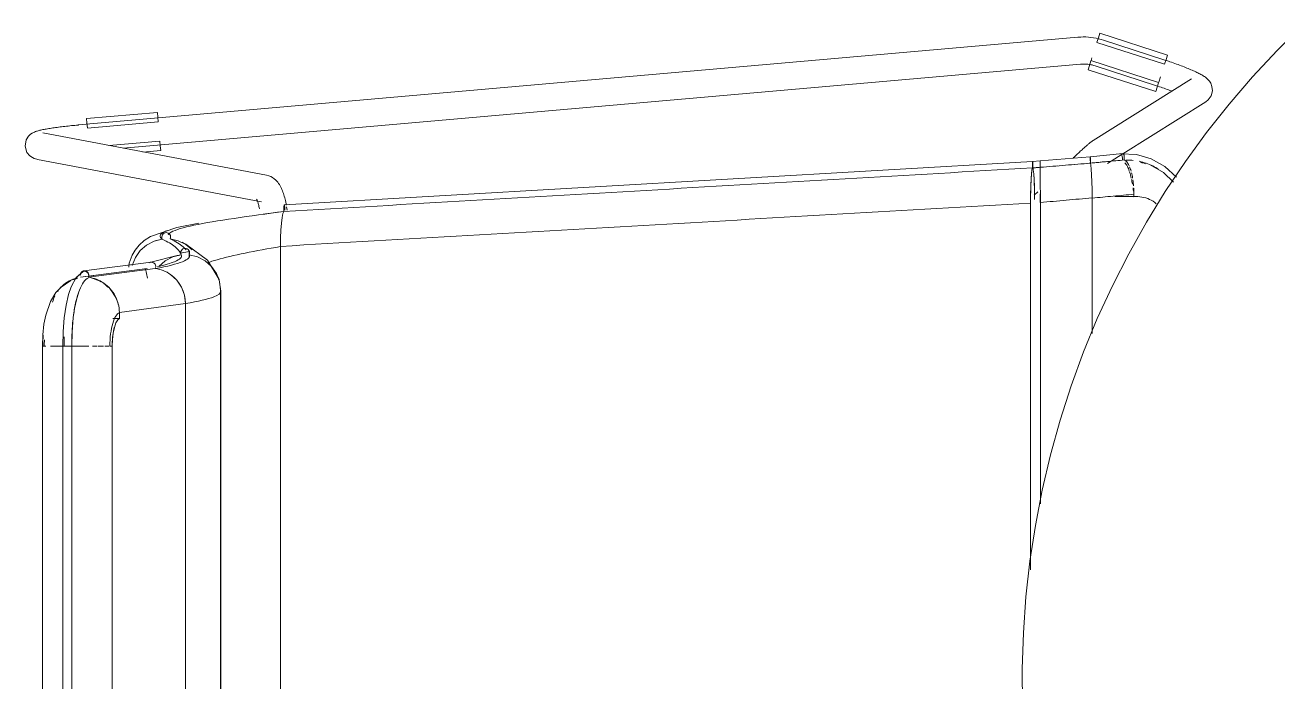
# Model space of a CAD drawing. Header units: millimetres. Extents: x 79795 to 317870, y -36033 to 97293.
# Drawn here: x 226811 to 227367, y 21079 to 21371 of the extents above; entities that cross this region are included whole.
import ezdxf

# ---------------------------------------------------------------- set-up
doc = ezdxf.new("R2010")
doc.units = ezdxf.units.MM
doc.header["$MEASUREMENT"] = 0
doc.layers.add('I-FURN', color=8, linetype='CONTINUOUS', lineweight=9)

msp = doc.modelspace()

# ---------------------------------------------------------------- linework, layer by layer
at = {"layer": 'I-FURN'}
for p, q in [((227286.89, 21365.23), (227287.52, 21367.18)), ((227287.52, 21367.18), (227317.53, 21357.49)), ((227377.56, 21370.85), (227366.18, 21359.6)), ((227277.84, 21365.46), (226834.52, 21326.52)), ((227277.89, 21365.47), (227277.84, 21365.47)), ((227279.03, 21365.54), (227277.89, 21365.47)), ((227280.17, 21365.57), (227279.03, 21365.54)), ((227281.31, 21365.56), (227280.17, 21365.57)), ((227282.45, 21365.5), (227281.31, 21365.56)), ((227283.59, 21365.39), (227282.45, 21365.5)), ((227284.72, 21365.24), (227283.59, 21365.39)), ((227285.85, 21365.04), (227284.72, 21365.24)), ((227286.96, 21364.8), (227285.85, 21365.04)), ((227286.22, 21363.13), (227316.22, 21353.45)), ((227286.26, 21363.25), (227286.89, 21365.23)), ((227288.07, 21364.51), (227286.96, 21364.8)), ((227289.16, 21364.18), (227288.07, 21364.51)), ((227315.97, 21355.47), (227289.16, 21364.18)), ((227282.94, 21352.98), (227283.57, 21354.95)), ((227313.62, 21345.38), (227283.61, 21355.07)), ((227283.64, 21355.16), (227284.02, 21356.33)), ((227316.43, 21355.32), (227315.97, 21355.47)), ((227316.9, 21355.54), (227316.26, 21353.56)), ((227317.17, 21355.07), (227316.43, 21355.32)), ((227317.53, 21357.49), (227316.9, 21355.54)), ((227317.91, 21354.83), (227317.17, 21355.07)), ((227318.64, 21354.58), (227317.91, 21354.83)), ((227366.18, 21359.6), (227355.27, 21347.9)), ((226854.39, 21316.22), (227278.89, 21353.51)), ((227278.89, 21353.51), (227279.55, 21353.56)), ((227279.55, 21353.56), (227280.21, 21353.57)), ((227280.21, 21353.57), (227280.87, 21353.57)), ((227280.87, 21353.57), (227281.54, 21353.53)), ((227281.54, 21353.53), (227282.2, 21353.47)), ((227282.2, 21353.47), (227282.85, 21353.38)), ((227282.31, 21351.02), (227282.94, 21352.98)), ((227282.31, 21351.02), (227312.31, 21341.33)), ((227282.85, 21353.38), (227283.5, 21353.27)), ((227283.5, 21353.27), (227284.15, 21353.13)), ((227284.15, 21353.13), (227284.79, 21352.96)), ((227284.79, 21352.96), (227285.43, 21352.77)), ((227285.43, 21352.77), (227285.45, 21352.76)), ((227285.45, 21352.76), (227312.27, 21344.05)), ((227319.37, 21354.33), (227318.64, 21354.58)), ((227320.09, 21354.07), (227319.37, 21354.33)), ((227320.81, 21353.82), (227320.09, 21354.07)), ((227321.51, 21353.57), (227320.81, 21353.82)), ((227322.21, 21353.31), (227321.51, 21353.57)), ((227322.9, 21353.06), (227322.21, 21353.31)), ((227323.58, 21352.8), (227322.9, 21353.06)), ((227324.24, 21352.55), (227323.58, 21352.8)), ((227324.9, 21352.29), (227324.24, 21352.55)), ((227325.54, 21352.04), (227324.9, 21352.29)), ((227326.16, 21351.79), (227325.54, 21352.04)), ((227326.77, 21351.54), (227326.16, 21351.79)), ((227327.37, 21351.3), (227326.77, 21351.54)), ((227327.95, 21351.05), (227327.37, 21351.3)), ((227328.51, 21350.81), (227327.95, 21351.05)), ((227329.05, 21350.57), (227328.51, 21350.81)), ((227329.58, 21350.33), (227329.05, 21350.57)), ((227330.09, 21350.09), (227329.58, 21350.33)), ((227330.58, 21349.86), (227330.09, 21350.09)), ((227331.06, 21349.63), (227330.58, 21349.86)), ((227331.51, 21349.4), (227331.06, 21349.63)), ((227331.95, 21349.17), (227331.51, 21349.4)), ((227328.13, 21346.98), (227284.54, 21319.67)), ((227312.6, 21343.95), (227312.27, 21344.05)), ((227313.29, 21343.72), (227312.6, 21343.95)), ((227313.58, 21345.26), (227312.94, 21343.29)), ((227313.98, 21343.49), (227313.29, 21343.72)), ((227313.65, 21345.47), (227314.45, 21347.95)), ((227332.38, 21348.94), (227331.95, 21349.17)), ((227332.79, 21348.71), (227332.38, 21348.94)), ((227333.19, 21348.48), (227332.79, 21348.71)), ((227333.58, 21348.24), (227333.19, 21348.48)), ((227333.97, 21347.98), (227333.58, 21348.24)), ((227334.36, 21347.7), (227333.97, 21347.98)), ((227334.76, 21347.39), (227334.36, 21347.7)), ((227335.19, 21347.02), (227334.76, 21347.39)), ((227335.65, 21346.56), (227335.19, 21347.02)), ((227336.17, 21345.93), (227335.65, 21346.56)), ((227336.74, 21345.01), (227336.17, 21345.93)), ((227337.26, 21343.63), (227336.74, 21345.01)), ((227355.27, 21347.9), (227344.83, 21335.77)), ((227312.94, 21343.29), (227312.31, 21341.33)), ((227314.66, 21343.26), (227313.98, 21343.49)), ((227315.34, 21343.02), (227314.66, 21343.26)), ((227316.01, 21342.79), (227315.34, 21343.02)), ((227316.68, 21342.55), (227316.01, 21342.79)), ((227317.34, 21342.32), (227316.68, 21342.55)), ((227317.98, 21342.08), (227317.34, 21342.32)), ((227318.62, 21341.85), (227317.98, 21342.08)), ((227319.24, 21341.61), (227318.62, 21341.85)), ((227335.62, 21337.7), (227336.84, 21339.43)), ((227336.84, 21339.43), (227337.43, 21341.66)), ((227337.43, 21341.66), (227337.26, 21343.63)), ((227297.73, 21313.77), (227334.5, 21336.81)), ((227335.62, 21337.7), (227334.5, 21336.81)), ((227344.83, 21335.77), (227334.89, 21323.24)), ((226838.13, 21329.33), (226869.54, 21332.09)), ((226838.31, 21327.29), (226838.13, 21329.33)), ((226838.49, 21325.22), (226838.31, 21327.29)), ((226838.5, 21325.1), (226869.91, 21327.86)), ((226869.54, 21332.09), (226869.72, 21330.05)), ((226869.72, 21330.05), (226869.9, 21327.98)), ((226811.33, 21319.89), (226812.37, 21321.55)), ((226812.37, 21321.55), (226813.28, 21322.4)), ((226813.28, 21322.4), (226813.98, 21322.88)), ((226813.98, 21322.88), (226814.54, 21323.19)), ((226814.54, 21323.19), (226815.01, 21323.4)), ((226815.01, 21323.4), (226815.44, 21323.57)), ((226815.44, 21323.57), (226815.85, 21323.71)), ((226815.85, 21323.71), (226816.24, 21323.84)), ((226816.24, 21323.84), (226816.64, 21323.95)), ((226816.64, 21323.95), (226817.04, 21324.06)), ((226817.04, 21324.06), (226817.45, 21324.16)), ((226817.45, 21324.16), (226817.88, 21324.26)), ((226817.88, 21324.26), (226818.32, 21324.36)), ((226818.32, 21324.36), (226818.78, 21324.46)), ((226917.96, 21304.22), (226818.67, 21323.04)), ((226818.78, 21324.46), (226819.26, 21324.55)), ((226819.26, 21324.55), (226819.76, 21324.65)), ((226819.76, 21324.65), (226820.27, 21324.74)), ((226820.27, 21324.74), (226820.8, 21324.84)), ((226820.8, 21324.84), (226821.35, 21324.93)), ((226821.35, 21324.93), (226821.92, 21325.02)), ((226821.92, 21325.02), (226822.51, 21325.11)), ((226822.51, 21325.11), (226823.11, 21325.21)), ((226823.11, 21325.21), (226823.73, 21325.3)), ((226823.73, 21325.3), (226824.37, 21325.39)), ((226824.37, 21325.39), (226825.02, 21325.47)), ((226825.02, 21325.47), (226825.68, 21325.56)), ((226825.68, 21325.56), (226826.35, 21325.65)), ((226826.35, 21325.65), (226827.04, 21325.73)), ((226827.04, 21325.73), (226827.74, 21325.82)), ((226827.74, 21325.82), (226828.45, 21325.9)), ((226828.45, 21325.9), (226829.17, 21325.98)), ((226829.17, 21325.98), (226829.89, 21326.06)), ((226829.89, 21326.06), (226830.63, 21326.14)), ((226830.63, 21326.14), (226831.37, 21326.22)), ((226831.37, 21326.22), (226832.11, 21326.29)), ((226832.11, 21326.29), (226832.86, 21326.36)), ((226832.86, 21326.36), (226833.61, 21326.43)), ((226833.61, 21326.43), (226834.36, 21326.5)), ((226834.36, 21326.5), (226834.52, 21326.52)), ((227334.89, 21323.24), (227325.45, 21310.32)), ((226810.84, 21317.13), (226811.33, 21319.89)), ((226811.68, 21314.38), (226810.84, 21317.13)), ((226870.65, 21319.41), (226848.05, 21317.42)), ((226870.66, 21319.29), (226870.84, 21317.22)), ((226870.84, 21317.22), (226871.02, 21315.18)), ((227280.04, 21315.9), (227279.66, 21315.56)), ((227280.4, 21316.23), (227280.04, 21315.9)), ((227280.76, 21316.55), (227280.4, 21316.23)), ((227281.09, 21316.85), (227280.76, 21316.55)), ((227281.42, 21317.14), (227281.09, 21316.85)), ((227281.72, 21317.41), (227281.42, 21317.14)), ((227282.02, 21317.67), (227281.72, 21317.41)), ((227282.3, 21317.91), (227282.02, 21317.67)), ((227282.56, 21318.14), (227282.3, 21317.91)), ((227282.82, 21318.35), (227282.56, 21318.14)), ((227283.06, 21318.56), (227282.82, 21318.35)), ((227283.29, 21318.75), (227283.06, 21318.56)), ((227283.51, 21318.93), (227283.29, 21318.75)), ((227283.73, 21319.1), (227283.51, 21318.93)), ((227283.96, 21319.27), (227283.73, 21319.1)), ((227284.22, 21319.46), (227283.96, 21319.27)), ((227284.54, 21319.67), (227284.22, 21319.46)), ((226811.68, 21314.38), (226813, 21312.81)), ((226813, 21312.81), (226814.08, 21312.06)), ((226814.08, 21312.06), (226814.88, 21311.68)), ((226814.88, 21311.68), (226815.5, 21311.47)), ((226815.5, 21311.47), (226816.02, 21311.33)), ((226816.02, 21311.33), (226816.43, 21311.25)), ((226816.43, 21311.25), (226915.73, 21292.43)), ((226863.13, 21314.49), (226871.02, 21315.18)), ((227257.72, 21310.32), (227261.08, 21310.59)), ((227261.07, 21310.52), (227261.08, 21310.59)), ((227261.08, 21310.59), (227261.07, 21310.53)), ((227283.28, 21312.42), (227261.08, 21310.59)), ((227261.08, 21310.59), (227261.08, 21310.52)), ((227261.08, 21310.53), (227261.08, 21310.59)), ((227261.08, 21310.05), (227261.08, 21310.34)), ((227276.24, 21312.39), (227275.77, 21311.95)), ((227276.7, 21312.82), (227276.24, 21312.39)), ((227277.15, 21313.25), (227276.7, 21312.82)), ((227277.6, 21313.66), (227277.15, 21313.25)), ((227278.03, 21314.06), (227277.6, 21313.66)), ((227278.46, 21314.45), (227278.03, 21314.06)), ((227278.87, 21314.84), (227278.46, 21314.45)), ((227279.27, 21315.2), (227278.87, 21314.84)), ((227279.66, 21315.56), (227279.27, 21315.2)), ((227283.18, 21311.04), (227283.17, 21310.55)), ((227283.17, 21310.55), (227283.18, 21311.04)), ((227283.19, 21311.5), (227283.18, 21311.04)), ((227283.18, 21311.04), (227283.19, 21311.49)), ((227283.2, 21311.88), (227283.19, 21311.5)), ((227283.19, 21311.49), (227283.2, 21311.87)), ((227283.23, 21312.17), (227283.2, 21311.88)), ((227283.2, 21311.87), (227283.23, 21312.17)), ((227283.25, 21312.36), (227283.23, 21312.17)), ((227283.23, 21312.17), (227283.25, 21312.35)), ((227283.28, 21312.42), (227283.25, 21312.36)), ((227283.25, 21312.35), (227283.28, 21312.42)), ((227297.77, 21313.84), (227283.28, 21312.42)), ((227283.3, 21312.35), (227283.28, 21312.42)), ((227283.28, 21312.42), (227283.3, 21312.35)), ((227283.33, 21312.16), (227283.3, 21312.35)), ((227283.35, 21311.87), (227283.33, 21312.16)), ((227283.33, 21312.16), (227283.35, 21311.86)), ((227283.36, 21311.48), (227283.35, 21311.87)), ((227283.35, 21311.86), (227283.36, 21311.48)), ((227283.37, 21311.03), (227283.36, 21311.48)), ((227283.36, 21311.48), (227283.37, 21311.03)), ((227283.38, 21310.54), (227283.37, 21311.03)), ((227283.37, 21311.03), (227283.38, 21310.53)), ((227283.38, 21310.04), (227283.38, 21310.54)), ((227283.38, 21310.53), (227283.38, 21310.04)), ((227290.91, 21309.5), (227297.36, 21313.54)), ((227296.87, 21313.72), (227303.78, 21313.43)), ((227303.78, 21313.43), (227310.3, 21311.56)), ((227310.3, 21311.56), (227316.31, 21308.17)), ((227257.72, 21310.32), (226925.81, 21291.03)), ((227257.21, 21304.85), (227257.05, 21302.34)), ((227257.41, 21306.59), (227257.21, 21304.85)), ((227257.62, 21307.48), (227257.41, 21306.59)), ((227257.62, 21309.39), (227257.61, 21308.94)), ((227257.61, 21308.94), (227257.61, 21308.45)), ((227257.61, 21308.45), (227257.61, 21307.95)), ((227257.61, 21307.95), (227257.62, 21307.48)), ((227257.64, 21309.77), (227257.62, 21309.39)), ((227257.66, 21310.07), (227257.64, 21309.77)), ((227257.69, 21310.25), (227257.66, 21310.07)), ((227257.72, 21310.32), (227257.69, 21310.25)), ((227257.74, 21310.25), (227257.72, 21310.32)), ((227257.77, 21310.06), (227257.74, 21310.25)), ((227257.79, 21309.77), (227257.77, 21310.06)), ((227257.81, 21309.38), (227257.79, 21309.77)), ((227257.82, 21308.93), (227257.81, 21309.38)), ((227257.83, 21308.44), (227257.82, 21308.93)), ((227257.82, 21307.95), (227257.83, 21308.44)), ((227257.82, 21307.48), (227257.82, 21307.95)), ((227258.03, 21306.58), (227257.82, 21307.48)), ((227258.22, 21304.82), (227258.03, 21306.58)), ((227258.38, 21302.33), (227258.22, 21304.82)), ((227261.03, 21302.6), (227261.04, 21305.1)), ((227261.04, 21305.1), (227261.03, 21302.6)), ((227261.04, 21305.1), (227261.05, 21306.85)), ((227261.05, 21306.85), (227261.04, 21305.1)), ((227261.07, 21309.66), (227261.07, 21310.04)), ((227261.07, 21310.04), (227261.07, 21309.66)), ((227261.07, 21309.2), (227261.07, 21309.66)), ((227261.07, 21309.66), (227261.07, 21309.21)), ((227261.07, 21309.21), (227261.07, 21308.72)), ((227261.07, 21308.71), (227261.07, 21309.2)), ((227261.07, 21308.22), (227261.07, 21308.63)), ((227261.07, 21308.63), (227261.07, 21308.22)), ((227261.07, 21307.75), (227261.07, 21308.22)), ((227261.07, 21308.22), (227261.07, 21307.75)), ((227261.08, 21310.34), (227261.08, 21310.04)), ((227261.08, 21309.67), (227261.08, 21310.05)), ((227261.08, 21310.04), (227261.08, 21309.66)), ((227261.08, 21309.21), (227261.08, 21309.67)), ((227261.08, 21309.66), (227261.08, 21309.21)), ((227261.08, 21309.21), (227261.08, 21308.72)), ((227261.08, 21308.72), (227261.08, 21309.21)), ((227261.08, 21308.72), (227261.08, 21308.22)), ((227261.08, 21308.23), (227261.08, 21308.72)), ((227261.08, 21307.76), (227261.08, 21308.23)), ((227261.08, 21308.22), (227261.08, 21307.75)), ((227261.1, 21306.87), (227261.08, 21307.76)), ((227261.08, 21307.75), (227261.1, 21306.87)), ((227261.1, 21306.87), (227261.11, 21305.12)), ((227261.11, 21305.12), (227261.1, 21306.87)), ((227261.11, 21305.12), (227261.12, 21302.62)), ((227261.12, 21302.62), (227261.11, 21305.12)), ((227283.17, 21310.06), (227283.18, 21309.58)), ((227283.18, 21309.58), (227283.17, 21310.05)), ((227283.37, 21309.57), (227283.38, 21310.04)), ((227283.38, 21310.04), (227283.37, 21309.57)), ((227283.56, 21308.68), (227283.37, 21309.57)), ((227283.37, 21309.57), (227283.56, 21308.68)), ((227283.74, 21306.94), (227283.56, 21308.68)), ((227283.56, 21308.68), (227283.74, 21306.96)), ((227283.74, 21306.95), (227283.89, 21304.51)), ((227283.89, 21304.47), (227283.74, 21306.94)), ((227309.9, 21308.85), (227315.73, 21305.49)), ((227315.73, 21305.49), (227320.2, 21301.22)), ((227316.31, 21308.17), (227321.46, 21303.43)), ((227325.45, 21310.32), (227316.54, 21297.03)), ((226917.96, 21304.22), (226918.95, 21303.96)), ((226918.95, 21303.96), (226919.84, 21303.6)), ((226919.84, 21303.6), (226920.63, 21303.16)), ((226920.63, 21303.16), (226921.32, 21302.68)), ((226921.32, 21302.68), (226921.92, 21302.17)), ((226921.92, 21302.17), (226922.44, 21301.65)), ((226922.44, 21301.65), (226922.89, 21301.12)), ((226922.89, 21301.12), (226923.29, 21300.59)), ((226923.29, 21300.59), (226923.65, 21300.05)), ((226923.65, 21300.05), (226923.97, 21299.51)), ((226923.97, 21299.51), (226924.26, 21298.97)), ((227257.05, 21302.34), (227256.93, 21299.21)), ((227258.5, 21299.21), (227258.38, 21302.33)), ((227261.02, 21299.48), (227261.03, 21302.6)), ((227261.03, 21302.6), (227261.02, 21299.48)), ((227261.13, 21299.49), (227261.12, 21302.62)), ((227261.12, 21302.61), (227261.13, 21299.49)), ((227261.14, 21295.92), (227261.13, 21299.49)), ((227261.13, 21299.48), (227261.14, 21295.92)), ((227284.01, 21301.37), (227283.89, 21304.47)), ((227283.89, 21304.47), (227284, 21301.43)), ((227284.08, 21297.93), (227284.01, 21301.37)), ((227284.01, 21301.37), (227284.08, 21297.93)), ((226924.26, 21298.97), (226924.54, 21298.42)), ((226924.54, 21298.42), (226924.79, 21297.86)), ((226924.79, 21297.86), (226925.02, 21297.29)), ((226925.02, 21297.29), (226925.24, 21296.71)), ((226925.24, 21296.71), (226925.45, 21296.12)), ((226925.45, 21296.12), (226925.64, 21295.51)), ((226925.64, 21295.51), (226925.82, 21294.9)), ((226925.82, 21294.9), (226926, 21294.27)), ((226926, 21294.27), (226926.16, 21293.62)), ((227256.85, 21295.65), (227256.82, 21291.87)), ((227256.93, 21299.21), (227256.85, 21295.65)), ((227259.99, 21296.83), (227258.46, 21295.35)), ((227258.58, 21295.66), (227258.5, 21299.21)), ((227258.61, 21293.4), (227258.58, 21295.66)), ((227261.01, 21292.14), (227261.01, 21295.92)), ((227261.01, 21295.92), (227261.01, 21292.14)), ((227261.14, 21295.92), (227261.14, 21292.13)), ((227261.14, 21292.13), (227261.14, 21295.92)), ((227284.08, 21297.84), (227284.11, 21294.19)), ((227284.11, 21294.07), (227284.08, 21297.83)), ((227284.11, 21233.96), (227284.11, 21294.07)), ((227284.11, 21294.07), (227284.11, 21233.96)), ((227303.9, 21294.78), (227294.15, 21294.78)), ((227302.66, 21295.77), (227302.66, 21294.72)), ((227316.54, 21297.03), (227308.16, 21283.4)), ((226913.5, 21293.65), (226913.51, 21293.63)), ((226913.51, 21293.63), (226913.56, 21293.55)), ((226913.56, 21293.55), (226913.6, 21293.47)), ((226913.6, 21293.47), (226913.68, 21293.31)), ((226913.68, 21293.31), (226913.76, 21293.12)), ((226913.76, 21293.12), (226913.86, 21292.89)), ((226913.86, 21292.89), (226913.96, 21292.62)), ((226913.96, 21292.62), (226914.07, 21292.32)), ((226914.07, 21292.32), (226914.17, 21291.98)), ((226914.17, 21291.98), (226914.28, 21291.61)), ((226914.28, 21291.61), (226914.39, 21291.22)), ((226914.39, 21291.22), (226914.5, 21290.8)), ((226914.5, 21290.8), (226914.6, 21290.35)), ((226914.6, 21290.35), (226914.7, 21289.88)), ((226914.7, 21289.88), (226914.8, 21289.39)), ((226925.62, 21288.16), (226925.22, 21287.26)), ((226925.22, 21287.26), (226925.62, 21288.16)), ((226925.63, 21290.08), (226925.6, 21289.62)), ((226925.6, 21289.63), (226925.63, 21290.08)), ((226925.6, 21289.13), (226925.6, 21289.63)), ((226925.6, 21289.62), (226925.6, 21289.13)), ((226925.6, 21289.13), (226925.6, 21288.63)), ((226925.6, 21288.64), (226925.6, 21289.13)), ((226925.62, 21288.16), (226925.6, 21288.64)), ((226925.6, 21288.63), (226925.62, 21288.16)), ((226925.63, 21290.08), (226925.66, 21290.47)), ((226925.66, 21290.46), (226925.63, 21290.08)), ((226925.66, 21290.47), (226925.7, 21290.77)), ((226925.7, 21290.76), (226925.66, 21290.46)), ((226925.75, 21290.96), (226925.7, 21290.76)), ((226925.7, 21290.77), (226925.75, 21290.96)), ((226925.81, 21291.03), (226925.75, 21290.96)), ((226925.75, 21290.96), (226925.81, 21291.03)), ((226925.86, 21290.97), (226925.81, 21291.03)), ((226925.81, 21291.03), (226925.86, 21290.97)), ((226925.91, 21290.78), (226925.86, 21290.97)), ((226925.86, 21290.97), (226925.91, 21290.79)), ((226925.91, 21290.79), (226925.95, 21290.5)), ((226925.95, 21290.49), (226925.91, 21290.78)), ((226925.95, 21290.5), (226925.99, 21290.12)), ((226925.99, 21290.11), (226925.95, 21290.49)), ((226925.99, 21290.12), (226926.01, 21289.66)), ((226926.01, 21289.66), (226925.99, 21290.11)), ((226926.02, 21289.17), (226926.01, 21289.66)), ((226926.01, 21289.66), (226926.02, 21289.17)), ((226926.02, 21288.67), (226926.02, 21289.17)), ((226926.02, 21289.17), (226926.02, 21288.67)), ((226926.16, 21293.62), (226926.31, 21292.97)), ((226926.31, 21292.97), (226926.46, 21292.3)), ((226926.46, 21292.3), (226926.59, 21291.62)), ((226926.59, 21291.62), (226926.71, 21290.93)), ((226926.83, 21290.22), (226926.94, 21289.51)), ((226926.94, 21289.51), (226927.04, 21288.78)), ((227256.82, 21291.87), (227256.82, 21129.27)), ((227256.82, 21129.27), (227256.82, 21291.87)), ((227261.14, 21292.13), (227261.14, 21158.49)), ((227261.14, 21158.49), (227261.14, 21292.13)), ((226887.89, 21282.92), (226878.23, 21281.02)), ((226924.54, 21283.02), (226924.3, 21279.92)), ((226924.3, 21279.97), (226924.54, 21283.02)), ((226924.54, 21283.05), (226924.85, 21285.52)), ((226924.85, 21285.51), (226924.54, 21283.02)), ((226925.22, 21287.26), (226924.85, 21285.51)), ((226924.85, 21285.52), (226925.22, 21287.26)), ((227308.16, 21283.4), (227300.34, 21269.44)), ((226866.52, 21277.03), (226863.69, 21275.22)), ((226878.23, 21281.02), (226866.52, 21277.03)), ((226871.51, 21276.88), (226871.59, 21277.38)), ((226871.59, 21277.38), (226871.51, 21276.89)), ((226871.59, 21277.38), (226871.79, 21277.83)), ((226871.78, 21277.83), (226871.59, 21277.38)), ((226872.09, 21278.22), (226871.78, 21277.83)), ((226871.79, 21277.83), (226872.09, 21278.22)), ((226872.09, 21278.22), (226872.49, 21278.52)), ((226872.48, 21278.52), (226872.09, 21278.22)), ((226872.94, 21278.72), (226872.48, 21278.52)), ((226872.49, 21278.52), (226872.94, 21278.71)), ((226872.94, 21278.71), (226873.42, 21278.79)), ((226873.42, 21278.79), (226872.94, 21278.72)), ((226873.42, 21278.79), (226873.91, 21278.73)), ((226873.91, 21278.73), (226873.42, 21278.79)), ((226873.91, 21278.73), (226874.37, 21278.55)), ((226874.37, 21278.55), (226873.91, 21278.73)), ((226874.37, 21278.55), (226874.77, 21278.26)), ((226874.77, 21278.26), (226874.37, 21278.55)), ((226874.77, 21278.26), (226875.09, 21277.88)), ((226875.09, 21277.88), (226874.77, 21278.26)), ((226875.09, 21277.88), (226875.3, 21277.43)), ((226875.3, 21277.43), (226875.09, 21277.88)), ((226875.3, 21277.43), (226875.39, 21276.94)), ((226875.39, 21276.94), (226875.3, 21277.43)), ((226924.3, 21279.92), (226924.15, 21276.38)), ((226924.15, 21276.44), (226924.3, 21279.92)), ((226861.45, 21273.22), (226859.67, 21271.06)), ((226863.69, 21275.22), (226861.45, 21273.22)), ((226864.77, 21273.27), (226861.94, 21270.79)), ((226868.09, 21275.01), (226864.77, 21273.27)), ((226871.72, 21275.92), (226868.09, 21275.01)), ((226868.6, 21275.19), (226871.72, 21275.92)), ((226871.51, 21276.89), (226871.56, 21276.39)), ((226871.56, 21276.39), (226871.51, 21276.88)), ((226871.72, 21275.92), (226871.56, 21276.39)), ((226871.56, 21276.39), (226871.72, 21275.92)), ((226875.36, 21276.44), (226875.21, 21275.97)), ((226875.21, 21275.97), (226875.36, 21276.44)), ((226875.21, 21275.97), (226878.82, 21275.18)), ((226878.82, 21275.18), (226875.21, 21275.97)), ((226875.39, 21276.94), (226875.36, 21276.44)), ((226875.36, 21276.44), (226875.39, 21276.94)), ((226878.82, 21275.18), (226882.14, 21273.53)), ((226882.14, 21273.54), (226878.82, 21275.18)), ((226882.22, 21273.59), (226880.47, 21274.48)), ((226880.49, 21271.25), (226880.89, 21271.54)), ((226880.89, 21271.54), (226880.49, 21271.25)), ((226880.89, 21271.54), (226881.35, 21271.73)), ((226881.35, 21271.73), (226880.89, 21271.54)), ((226881.35, 21271.73), (226881.84, 21271.8)), ((226881.84, 21271.8), (226881.35, 21271.73)), ((226881.84, 21271.8), (226882.33, 21271.73)), ((226882.33, 21271.73), (226881.84, 21271.8)), ((226884.98, 21271.14), (226882.14, 21273.54)), ((226882.14, 21273.53), (226884.98, 21271.14)), ((226891.76, 21266.61), (226882.22, 21273.59)), ((226882.33, 21271.73), (226882.79, 21271.54)), ((226882.8, 21271.54), (226882.33, 21271.73)), ((226882.79, 21271.54), (226883.2, 21271.25)), ((226883.2, 21271.25), (226882.8, 21271.54)), ((226924.15, 21276.38), (226924.09, 21272.61)), ((226924.09, 21272.69), (226924.15, 21276.38)), ((226924.09, 21272.61), (226924.09, 20889.21)), ((226924.09, 20889.21), (226924.09, 21272.61)), ((226858.33, 21268.78), (226857.03, 21265.18)), ((226859.67, 21271.06), (226858.33, 21268.78)), ((226859.77, 21267.71), (226858.37, 21264.19)), ((226861.94, 21270.79), (226859.77, 21267.71)), ((226866.63, 21265.63), (226878.24, 21268.6)), ((226872.98, 21266.31), (226870.11, 21263.8)), ((226876.38, 21268.06), (226872.98, 21266.31)), ((226880.09, 21268.96), (226876.38, 21268.06)), ((226878.24, 21268.6), (226880.11, 21268.92)), ((226883.7, 21270.47), (226879.81, 21269.64)), ((226879.97, 21270.42), (226879.89, 21269.93)), ((226879.89, 21269.92), (226879.97, 21270.41)), ((226879.89, 21269.93), (226879.93, 21269.43)), ((226879.93, 21269.43), (226879.89, 21269.92)), ((226880.09, 21268.96), (226879.93, 21269.43)), ((226879.93, 21269.43), (226880.09, 21268.96)), ((226880.17, 21270.87), (226879.97, 21270.42)), ((226879.97, 21270.41), (226880.18, 21270.86)), ((226880.49, 21271.25), (226880.17, 21270.87)), ((226880.18, 21270.86), (226880.49, 21271.25)), ((226883.2, 21271.25), (226883.51, 21270.86)), ((226883.51, 21270.87), (226883.2, 21271.25)), ((226883.71, 21270.42), (226883.51, 21270.87)), ((226883.51, 21270.86), (226883.71, 21270.41)), ((226883.61, 21267.89), (226883.57, 21270.77)), ((226883.76, 21269.43), (226883.59, 21268.96)), ((226883.6, 21268.96), (226883.76, 21269.43)), ((226887.31, 21268.06), (226883.6, 21268.96)), ((226883.8, 21269.93), (226883.71, 21270.42)), ((226883.71, 21270.41), (226883.79, 21269.92)), ((226883.76, 21269.43), (226883.8, 21269.93)), ((226883.79, 21269.92), (226883.76, 21269.43)), ((226887.31, 21268.06), (226890.7, 21266.31)), ((226890.71, 21266.31), (226887.31, 21268.06)), ((226890.7, 21266.31), (226893.57, 21263.8)), ((226893.58, 21263.8), (226890.71, 21266.31)), ((226896.87, 21257.96), (226891.76, 21266.61)), ((227300.34, 21269.44), (227293.09, 21255.19)), ((226833.53, 21258.89), (226836.43, 21261.43)), ((226865.06, 21262.8), (226835.37, 21258.95)), ((226866.71, 21265.65), (226836.93, 21261.79)), ((226838.91, 21258.97), (226868.61, 21262.82)), ((226857.03, 21265.18), (226856.8, 21263.41)), ((226864.28, 21262.67), (226865.09, 21258.6)), ((226866.47, 21265.6), (226866.03, 21265.41)), ((226866.94, 21265.66), (226866.47, 21265.6)), ((226867.41, 21265.59), (226866.94, 21265.66)), ((226867.85, 21265.4), (226867.41, 21265.59)), ((226868.23, 21265.11), (226867.85, 21265.4)), ((226868.53, 21264.73), (226868.23, 21265.11)), ((226868.73, 21264.28), (226868.53, 21264.73)), ((226868.81, 21263.78), (226868.73, 21264.28)), ((226868.77, 21263.29), (226868.81, 21263.78)), ((226893.57, 21263.8), (226895.74, 21260.66)), ((226895.75, 21260.67), (226893.58, 21263.8)), ((226896.94, 21257.8), (226895.57, 21260.98)), ((226895.74, 21260.66), (226897.11, 21257.1)), ((226897.11, 21257.1), (226895.75, 21260.67)), ((226826.84, 21254.63), (226830.74, 21257.31)), ((226830.74, 21257.31), (226830.94, 21257.41)), ((226831.35, 21254.77), (226833.53, 21258.89)), ((226836.56, 21259.1), (226841.34, 21259.72)), ((226878.12, 21257.7), (226875.38, 21260.19)), ((226880.2, 21254.59), (226878.12, 21257.7)), ((226897.74, 21252.77), (226896.94, 21257.8)), ((226897.11, 21257.1), (226897.59, 21253.31)), ((226897.59, 21253.31), (226897.11, 21257.1)), ((227293.09, 21255.19), (227286.4, 21240.65)), ((226822.16, 21248.28), (226824.55, 21252.16)), ((226824.55, 21252.16), (226826.84, 21254.63)), ((226829.08, 21246.62), (226830.18, 21251.31)), ((226830.18, 21251.31), (226831.35, 21254.77)), ((226833.79, 21249.57), (226832.82, 21245.14)), ((226834.89, 21253.01), (226833.79, 21249.57)), ((226881.51, 21251.04), (226880.2, 21254.59)), ((226881.99, 21247.27), (226881.51, 21251.04)), ((226897.59, 21253.31), (226897.59, 20908.52)), ((226897.59, 20908.52), (226897.59, 21253.31)), ((226897.74, 21213.86), (226897.74, 21252.77)), ((226820.03, 21242.23), (226822.16, 21248.28)), ((226828.24, 21241), (226829.08, 21246.62)), ((226832.82, 21245.14), (226832.23, 21241.13)), ((226852.71, 21243.41), (226881.99, 21247.27)), ((226881.99, 21247.27), (226881.99, 20914.56)), ((226881.99, 20914.56), (226881.99, 21247.27)), ((226818.73, 21233.37), (226819.24, 21238.19)), ((226819.24, 21238.19), (226820.03, 21242.23)), ((226827.75, 21234.88), (226828.24, 21241)), ((226832.23, 21241.13), (226831.7, 21234.56)), ((226852.78, 21240.69), (226849.77, 21240.69)), ((226850.46, 21236.72), (226851.13, 21238.7)), ((226851.13, 21238.7), (226851.92, 21240.05)), ((226851.92, 21240.05), (226852.78, 21240.69)), ((226852.78, 21240.69), (226852.71, 21243.41)), ((227286.4, 21240.65), (227280.31, 21225.86)), ((226818.62, 21228.34), (226818.73, 21233.37)), ((226827.66, 21228.34), (226827.75, 21234.88)), ((226831.7, 21234.56), (226831.62, 21228.34)), ((226849.63, 21231.38), (226849.95, 21234.23)), ((226849.95, 21234.23), (226850.46, 21236.72)), ((226818.79, 21228.34), (226818.62, 21228.34)), ((226818.62, 21228.34), (226818.62, 20933.49)), ((226818.64, 21228.34), (226820.11, 21228.34)), ((226822.14, 21228.34), (226824.72, 21228.34)), ((226827.9, 21228.34), (226824.88, 21228.34)), ((226824.89, 21228.34), (226827.9, 21228.34)), ((226827.73, 21228.34), (226827.66, 21228.34)), ((226827.66, 21228.34), (226827.66, 20933.49)), ((226827.66, 21228.34), (226831.61, 21228.34)), ((226827.93, 21228.34), (226827.73, 21228.34)), ((226828.23, 21228.34), (226827.93, 21228.34)), ((226828.62, 21228.34), (226828.23, 21228.34)), ((226829.07, 21228.34), (226828.62, 21228.34)), ((226829.57, 21228.34), (226829.07, 21228.34)), ((226830.06, 21228.34), (226829.57, 21228.34)), ((226830.54, 21228.34), (226830.06, 21228.34)), ((226830.96, 21228.34), (226830.54, 21228.34)), ((226831.29, 21228.34), (226830.96, 21228.34)), ((226831.51, 21228.34), (226831.29, 21228.34)), ((226831.61, 21228.34), (226831.51, 21228.34)), ((226835.4, 21228.34), (226831.59, 21228.34)), ((226831.59, 21228.34), (226835.4, 21228.34)), ((226831.62, 20933.49), (226831.62, 21228.34)), ((226835.6, 21228.34), (226839.16, 21228.34)), ((226840.79, 21228.34), (226842.63, 21228.34)), ((226843.15, 21228.34), (226845.61, 21228.34)), ((226846.2, 21228.34), (226847.94, 21228.34)), ((226849.46, 21228.34), (226849.46, 20933.49)), ((226849.52, 21228.34), (226849.63, 21231.38)), ((226849.52, 20933.49), (226849.52, 21228.34)), ((227280.31, 21225.86), (227274.81, 21210.83)), ((226897.74, 20909.06), (226897.74, 21213.86)), ((227274.81, 21210.83), (227269.92, 21195.6)), ((227269.92, 21195.6), (227265.64, 21180.18)), ((227265.64, 21180.18), (227261.98, 21164.61)), ((227261.98, 21164.61), (227258.95, 21148.9)), ((227258.95, 21148.9), (227256.54, 21133.08)), ((227256.54, 21133.08), (227254.77, 21117.18)), ((227254.77, 21117.18), (227253.64, 21101.22)), ((227253.64, 21101.22), (227253.15, 21085.23)), ((227253.15, 21085.23), (227253.3, 21069.23))]:
    msp.add_line(p, q, dxfattribs=at)
for centre, major_axis, ratio, start_param, end_param in [((226866.94, 21263.7), (0, 1.96), 0.955139, 4.501447, 6.790779), ((226866.92, 21247.14), (0, 15.78), 0.955139, 5.929149, 6.170649), ((226866.92, 21247.14), (0, 15.78), 0.955139, 5.687432, 5.928979), ((226866.92, 21247.14), (0, 15.78), 0.955139, 4.720632, 5.68731), ((226822.9, 21228.34), (0, 12.4), 0.287441, 1.332781, 1.570796), ((226834.37, 21228.34), (-15.75, 0), 0.000004, 3.431839, 3.614078)]:
    msp.add_ellipse(centre, major_axis=major_axis, ratio=ratio, start_param=start_param, end_param=end_param, dxfattribs=at)
for points in [[(227298.32, 21311.01), (227295.88, 21310.77), (227290.93, 21310.29), (227285.89, 21309.81), (227283.37, 21309.57)], [(227298.32, 21311.01), (227298.72, 21310.86), (227299.47, 21310.3), (227300.17, 21309.15), (227300.49, 21308.46)], [(227301.1, 21310.86), (227300.46, 21310.92), (227299.8, 21310.93), (227299.15, 21310.92)], [(227299.86, 21310.97), (227300.68, 21310.96), (227301.51, 21310.92), (227302.33, 21310.84)], [(226925.62, 21288.16), (226980.85, 21291.38), (227091.45, 21297.82), (227202.21, 21304.26), (227257.62, 21307.48)], [(227261.08, 21307.75), (227260.5, 21307.71), (227259.35, 21307.62), (227258.19, 21307.53), (227257.62, 21307.48)], [(227261.07, 21307.75), (227260.53, 21307.7), (227259.44, 21307.61), (227258.36, 21307.52), (227257.82, 21307.48)], [(227261.08, 21307.76), (227264.8, 21308.06), (227272.24, 21308.66), (227279.66, 21309.27), (227283.37, 21309.57)], [(227267.39, 21308.27), (227267.8, 21308.31), (227268.21, 21308.34), (227268.62, 21308.37)], [(227272.23, 21308.67), (227275.89, 21308.98), (227279.54, 21309.28), (227283.18, 21309.58)], [(227290.27, 21310.29), (227287.92, 21310.05), (227285.56, 21309.82), (227283.18, 21309.58)], [(227300.69, 21308.01), (227300.94, 21307.42), (227301.17, 21306.76), (227301.38, 21306.03)], [(227301.44, 21302.96), (227301.23, 21303.88), (227301, 21304.82), (227300.75, 21305.67)], [(227301.56, 21305.36), (227301.75, 21304.62), (227301.91, 21303.81), (227302.06, 21302.98)], [(227307.72, 21309.34), (227307.01, 21309.6), (227306.29, 21309.79), (227305.55, 21309.91)], [(227301.98, 21300.3), (227301.86, 21300.98), (227301.73, 21301.64), (227301.59, 21302.3)], [(227302.19, 21302.13), (227302.31, 21301.28), (227302.43, 21300.4), (227302.49, 21299.49)], [(227272.63, 21293.16), (227276.46, 21293.5), (227280.28, 21293.85), (227284.11, 21294.19)], [(227302.66, 21295.77), (227299.63, 21295.51), (227293.49, 21294.97), (227287.24, 21294.38), (227284.11, 21294.07)], [(227302.42, 21297.18), (227302.37, 21297.66), (227302.31, 21298.13), (227302.24, 21298.6)], [(227302.56, 21298.56), (227302.62, 21297.65), (227302.65, 21296.72), (227302.66, 21295.77)], [(227302.66, 21294.72), (227303.16, 21294.77), (227303.67, 21294.79), (227304.18, 21294.78)], [(226925.61, 21288.15), (226922.55, 21287.76), (226919.45, 21287.37), (226916.4, 21286.99)], [(227090.33, 21282.28), (227145.79, 21285.47), (227201.3, 21288.67), (227256.82, 21291.87)], [(227261.14, 21292.13), (227264.97, 21292.47), (227268.8, 21292.82), (227272.63, 21293.16)], [(226924.09, 21272.69), (226979.45, 21275.89), (227034.87, 21279.08), (227090.33, 21282.28)], [(226883.59, 21268.96), (226884.14, 21267.93), (226882.18, 21265.89), (226874.11, 21263.84), (226868.61, 21262.82)], [(226830.94, 21257.41), (226831.04, 21257.45), (226831.13, 21257.5), (226831.23, 21257.54)], [(226831.59, 21228.34), (226831.55, 21230.69), (226831.62, 21235.34), (226832.25, 21242.19), (226833.36, 21248.34), (226834.89, 21253.41), (226836.79, 21257.11), (226838.19, 21258.42), (226838.92, 21258.77)], [(226832.03, 21257.89), (226832.66, 21258.13), (226833.31, 21258.29), (226833.97, 21258.43)], [(226852.71, 21243.41), (226852.67, 21244.7), (226852.31, 21247.2), (226850.9, 21250.81), (226848.71, 21253.95), (226845.87, 21256.48), (226842.53, 21258.24), (226840.15, 21258.83), (226838.91, 21258.97)], [(226839.09, 21259.73), (226839.11, 21259.57), (226839.11, 21259.4), (226839.07, 21259.24)], [(226840.43, 21258.51), (226841.81, 21258.2), (226843.18, 21257.7), (226844.44, 21257)], [(226845.79, 21256.14), (226846.51, 21255.64), (226847.17, 21255.06), (226847.78, 21254.43)], [(226824.1, 21250.72), (226823.67, 21249.84), (226823.27, 21248.91), (226823.03, 21247.95)], [(226848.6, 21253.63), (226849.44, 21252.68), (226850.86, 21250.57), (226851.91, 21248.19), (226852.16, 21246.94)], [(226897.74, 21252.77), (226897.74, 21252.95), (226897.69, 21253.13), (226897.59, 21253.31)], [(226848.4, 21228.34), (226848.45, 21232.13), (226849.42, 21239.52), (226851.59, 21242.91), (226852.7, 21243.16)], [(226818.71, 21228.34), (226818.71, 21230.05), (226818.78, 21231.73), (226818.93, 21233.31)], [(226828.19, 21228.34), (226828.17, 21229.77), (226828.17, 21231.19), (226828.21, 21232.6)], [(226850.41, 21236.72), (226849.86, 21234.67), (226849.58, 21231.95), (226849.49, 21229.18)]]:
    msp.add_open_spline(points, degree=3, dxfattribs=at)
for points, knots in [([(227297.59, 21310.9), (227297.6, 21311.13), (227297.6, 21311.61), (227297.51, 21312.37), (227297.36, 21313.03), (227297.18, 21313.47), (227297.07, 21313.62), (227297.02, 21313.66)], [-1, -1, -1, -1, -0.90625, -0.8125, -0.71875, -0.625, -0.5625, -0.5625, -0.5625, -0.5625]), ([(227297.92, 21313.79), (227297.94, 21313.78), (227297.99, 21313.73), (227298.06, 21313.63), (227298.16, 21313.43), (227298.26, 21313.11), (227298.34, 21312.72), (227298.37, 21312.36), (227298.39, 21311.99), (227298.38, 21311.54), (227298.35, 21311.18), (227298.32, 21311.01)], [0.5555556, 0.5555556, 0.5555556, 0.5555556, 0.5833333, 0.6180556, 0.6527778, 0.7222222, 0.7916667, 0.8263889, 0.8611111, 0.9305556, 1, 1, 1, 1]), ([(227305.01, 21310.4), (227307.09, 21309.96), (227310.05, 21308.99), (227312.71, 21307.43), (227313.51, 21306.9)], [-0.8210019, -0.8210019, -0.8210019, -0.8210019, -0.6666667, -0.5975811, -0.5975811, -0.5975811, -0.5975811]), ([(227256.82, 21291.87), (227256.82, 21293.14), (227256.84, 21295.69), (227256.92, 21299.29), (227257.04, 21302.46), (227257.26, 21305.82), (227257.47, 21307.21), (227257.62, 21307.48)], [-1, -1, -1, -1, -0.833333, -0.666667, -0.5, -0.333333, 0, 0, 0, 0]), ([(227257.62, 21307.48), (227257.61, 21307.71), (227257.6, 21308.2), (227257.61, 21308.83), (227257.62, 21309.29), (227257.63, 21309.71), (227257.66, 21310.16), (227257.7, 21310.32), (227257.72, 21310.32)], [-1, -1, -1, -1, -0.90625, -0.8125, -0.765625, -0.71875, -0.625, -0.501507, -0.501507, -0.501507, -0.501507]), ([(227257.72, 21310.32), (227257.74, 21310.32), (227257.76, 21310.18), (227257.79, 21309.79), (227257.81, 21309.4), (227257.82, 21308.94), (227257.83, 21308.45), (227257.83, 21307.94), (227257.82, 21307.63), (227257.82, 21307.48)], [-0.5, -0.5, -0.5, -0.5, -0.375, -0.3125, -0.25, -0.1875, -0.125, -0.0625, 0, 0, 0, 0]), ([(227257.82, 21307.48), (227257.96, 21307.19), (227258.17, 21305.79), (227258.39, 21302.44), (227258.51, 21299.29), (227258.58, 21296.18), (227258.6, 21294.16), (227258.61, 21293.4)], [-1, -1, -1, -1, -0.6666667, -0.5, -0.3333333, -0.1666667, -0.0664381, -0.0664381, -0.0664381, -0.0664381]), ([(227300.6, 21306), (227300.33, 21306.81), (227299.71, 21308.5), (227299.05, 21309.33), (227298.68, 21309.72)], [-0.4744027, -0.4744027, -0.4744027, -0.4744027, -0.3333333, -0.1666667, -0.1666667, -0.1666667, -0.1666667]), ([(227302.66, 21294.72), (227305.04, 21294.94), (227308.65, 21294.31), (227311.64, 21292.38), (227312.55, 21291.61)], [0, 0, 0, 0, 0.3333333, 0.5, 0.5, 0.5, 0.5]), ([(226925.62, 21288.16), (226918.07, 21287.15), (226902.86, 21285.11), (226884.42, 21282.06), (226876.12, 21279.63), (226874.52, 21278.2), (226874.32, 21277.8)], [0, 0, 0, 0, 0.25, 0.5, 0.75, 0.8499412, 0.8499412, 0.8499412, 0.8499412]), ([(226874.14, 21279.76), (226873.42, 21279.51), (226870.4, 21278.22), (226870.17, 21276.94), (226871.72, 21275.92)], [0.6866019, 0.6866019, 0.6866019, 0.6866019, 0.75, 1, 1, 1, 1]), ([(226871.72, 21275.92), (226874.12, 21274.76), (226877.55, 21272.66), (226879.34, 21270.57), (226879.81, 21269.64)], [0, 0, 0, 0, 0.5, 0.9025379, 0.9025379, 0.9025379, 0.9025379]), ([(226875.21, 21275.97), (226877.62, 21274.8), (226880.27, 21273.17), (226881.94, 21271.54), (226882.34, 21271.09)], [0, 0, 0, 0, 0.5, 0.696307, 0.696307, 0.696307, 0.696307]), ([(226891.82, 21265.31), (226892.96, 21265.8), (226897.21, 21267.26), (226907.92, 21269.69), (226918.7, 21271.64), (226924.09, 21272.61)], [0.375, 0.375, 0.375, 0.375, 0.5, 0.75, 1, 1, 1, 1]), ([(226880.09, 21268.96), (226880.64, 21267.93), (226878.96, 21266.18), (226872.83, 21264.42), (226869.51, 21263.68)], [0, 0, 0, 0, 0.5, 0.8593956, 0.8593956, 0.8593956, 0.8593956]), ([(226838.91, 21258.97), (226838.97, 21259.12), (226839.04, 21259.33), (226839.08, 21259.61), (226839.1, 21259.9), (226839.06, 21260.19), (226838.98, 21260.48), (226838.87, 21260.75), (226838.67, 21261.07), (226838.36, 21261.39), (226837.99, 21261.62), (226837.64, 21261.76), (226837.32, 21261.8), (226837.05, 21261.81), (226836.79, 21261.77), (226836.54, 21261.7), (226836.29, 21261.59), (226835.99, 21261.4), (226835.68, 21261.07), (226835.47, 21260.68), (226835.37, 21260.32), (226835.33, 21260.06), (226835.33, 21259.9), (226835.33, 21259.83)], [0, 0, 0, 0, 0.0555556, 0.0833333, 0.1111111, 0.1666667, 0.1944444, 0.2222222, 0.2777778, 0.3333333, 0.3888889, 0.4444444, 0.4791667, 0.5138889, 0.5486111, 0.5833333, 0.6180556, 0.6527778, 0.7222222, 0.7916667, 0.8263889, 0.8611111, 0.8888889, 0.8888889, 0.8888889, 0.8888889]), ([(226835.34, 21259.73), (226835.35, 21259.9), (226835.39, 21260.19), (226835.53, 21260.57), (226835.79, 21260.99), (226836.31, 21261.44), (226837.17, 21261.7), (226837.96, 21261.47), (226838.49, 21261.07), (226838.81, 21260.69), (226838.95, 21260.38), (226839, 21260.22)], [-0.875, -0.875, -0.875, -0.875, -0.8125, -0.765625, -0.71875, -0.625, -0.5, -0.375, -0.3125, -0.25, -0.1875, -0.1875, -0.1875, -0.1875]), ([(226834.26, 21258.76), (226833.49, 21258.6), (226831.58, 21258.04), (226828.72, 21256.48), (226826.54, 21254.47), (226825.53, 21253.09), (226825.26, 21252.68)], [0.0592823, 0.0592823, 0.0592823, 0.0592823, 0.1666667, 0.3333333, 0.5, 0.565028, 0.565028, 0.565028, 0.565028]), ([(226881.99, 21247.27), (226887.72, 21248.28), (226895.36, 21250.11), (226897.74, 21251.94), (226897.74, 21252.77)], [0, 0, 0, 0, 0.5, 0.9107154, 0.9107154, 0.9107154, 0.9107154])]:
    msp.add_open_spline(points, degree=3, knots=knots, dxfattribs=at)

doc.saveas('drawing.dxf')
